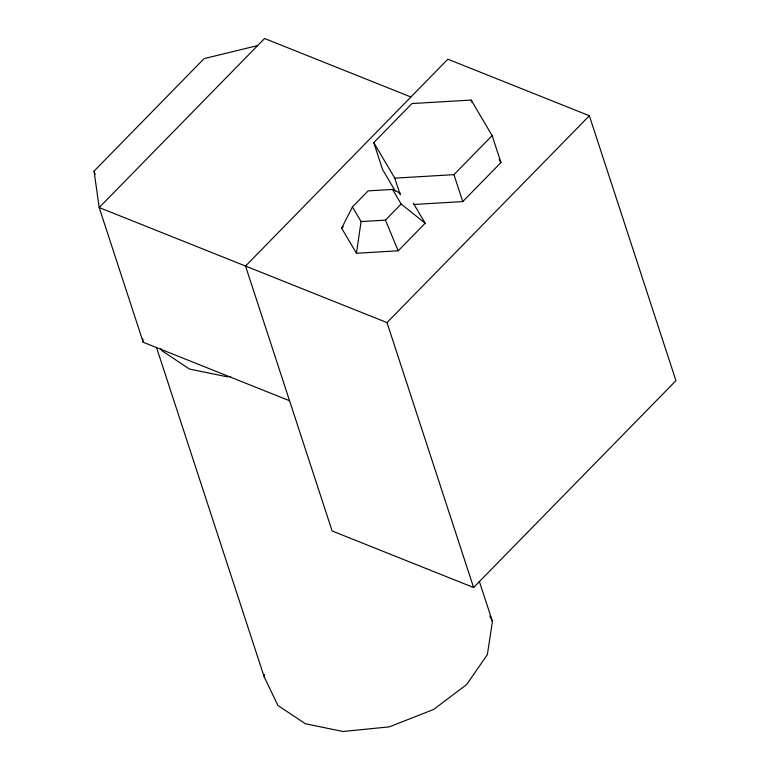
<?xml version="1.0" encoding="UTF-8"?>
<svg xmlns="http://www.w3.org/2000/svg" width="770" height="770" viewBox="0 0 770 770"><rect width="100%" height="100%" fill="white"/><g stroke="black" fill="none" stroke-linecap="round" stroke-linejoin="round"><path stroke-width="1.16" d="M413.326 203.165L425.175 223.242L398.215 250.799L356.443 253.263L361.072 221.577L352.429 206.947L368.156 190.864L392.527 189.43L400.448 193.299M479.373 581.475L492.425 621.4L487.381 654.548L466.726 684.482L433.664 709.459L389.245 726.87L343.016 731.5L305.344 723.723L277.922 705.484L264.187 676.888L264.553 674.52M356.443 253.263L341.63 228.18L352.429 206.947M289.568 400.747L143.21 342.255L99.186 207.553L94.055 171.113L204.117 58.607L257.613 45.594M395.183 190.864L382.584 169.544L373.777 142.604L411.969 103.555L471.153 100.061L492.146 135.607L500.952 162.537L462.76 201.586L414.231 204.454M341.63 228.18L343.256 226.505M361.072 221.577L385.443 220.133L401.17 204.06L392.527 189.43M373.777 142.604L394.769 178.14L453.954 174.646L492.146 135.607M473.598 587.51L387.012 322.601L589.358 115.75L447.88 59.203L245.534 266.054L332.12 530.963L473.598 587.51L675.944 380.659L589.358 115.75M230.634 376.434L227.083 376.79L189.41 369.022L161.979 350.774L160.969 348.656M410.911 96.991L264.562 38.5L99.186 207.553L387.012 322.601M401.17 204.06L425.175 223.242M499.153 159.496L500.952 162.537M489.874 616.106L492.425 621.4M385.443 220.133L398.215 250.799M471.153 100.061L471.885 102.304M453.954 174.646L462.76 201.586M394.769 178.14L400.275 194.983M156.454 347.28L264.187 676.888M94.055 171.113L95.172 174.54M142.71 338.723L143.21 342.255"/></g></svg>
